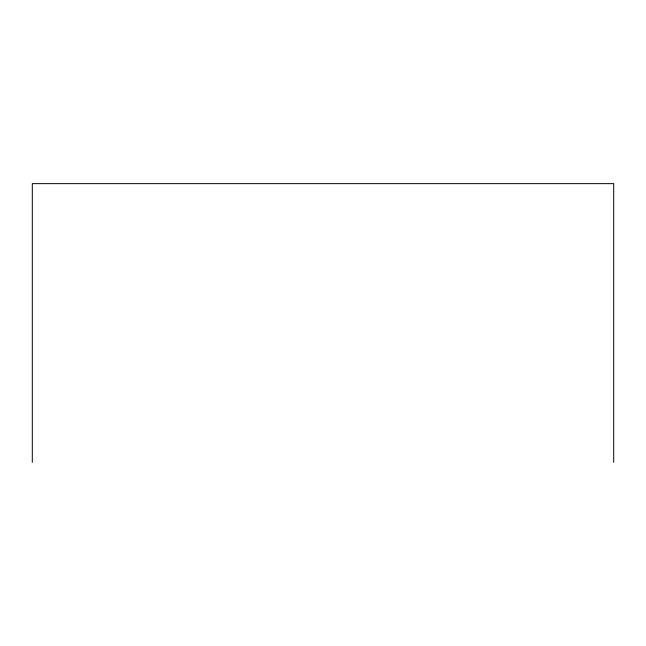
<?xml version="1.0" encoding="UTF-8"?>
<svg xmlns="http://www.w3.org/2000/svg" width="646" height="646" viewBox="0 0 646 646"><rect width="100%" height="100%" fill="white"/><g stroke="black" fill="none" stroke-linecap="round" stroke-linejoin="round"><path stroke-width="0.97" d="M613.7 462.358L613.7 183.642L32.3 183.642L32.3 462.358"/></g></svg>
